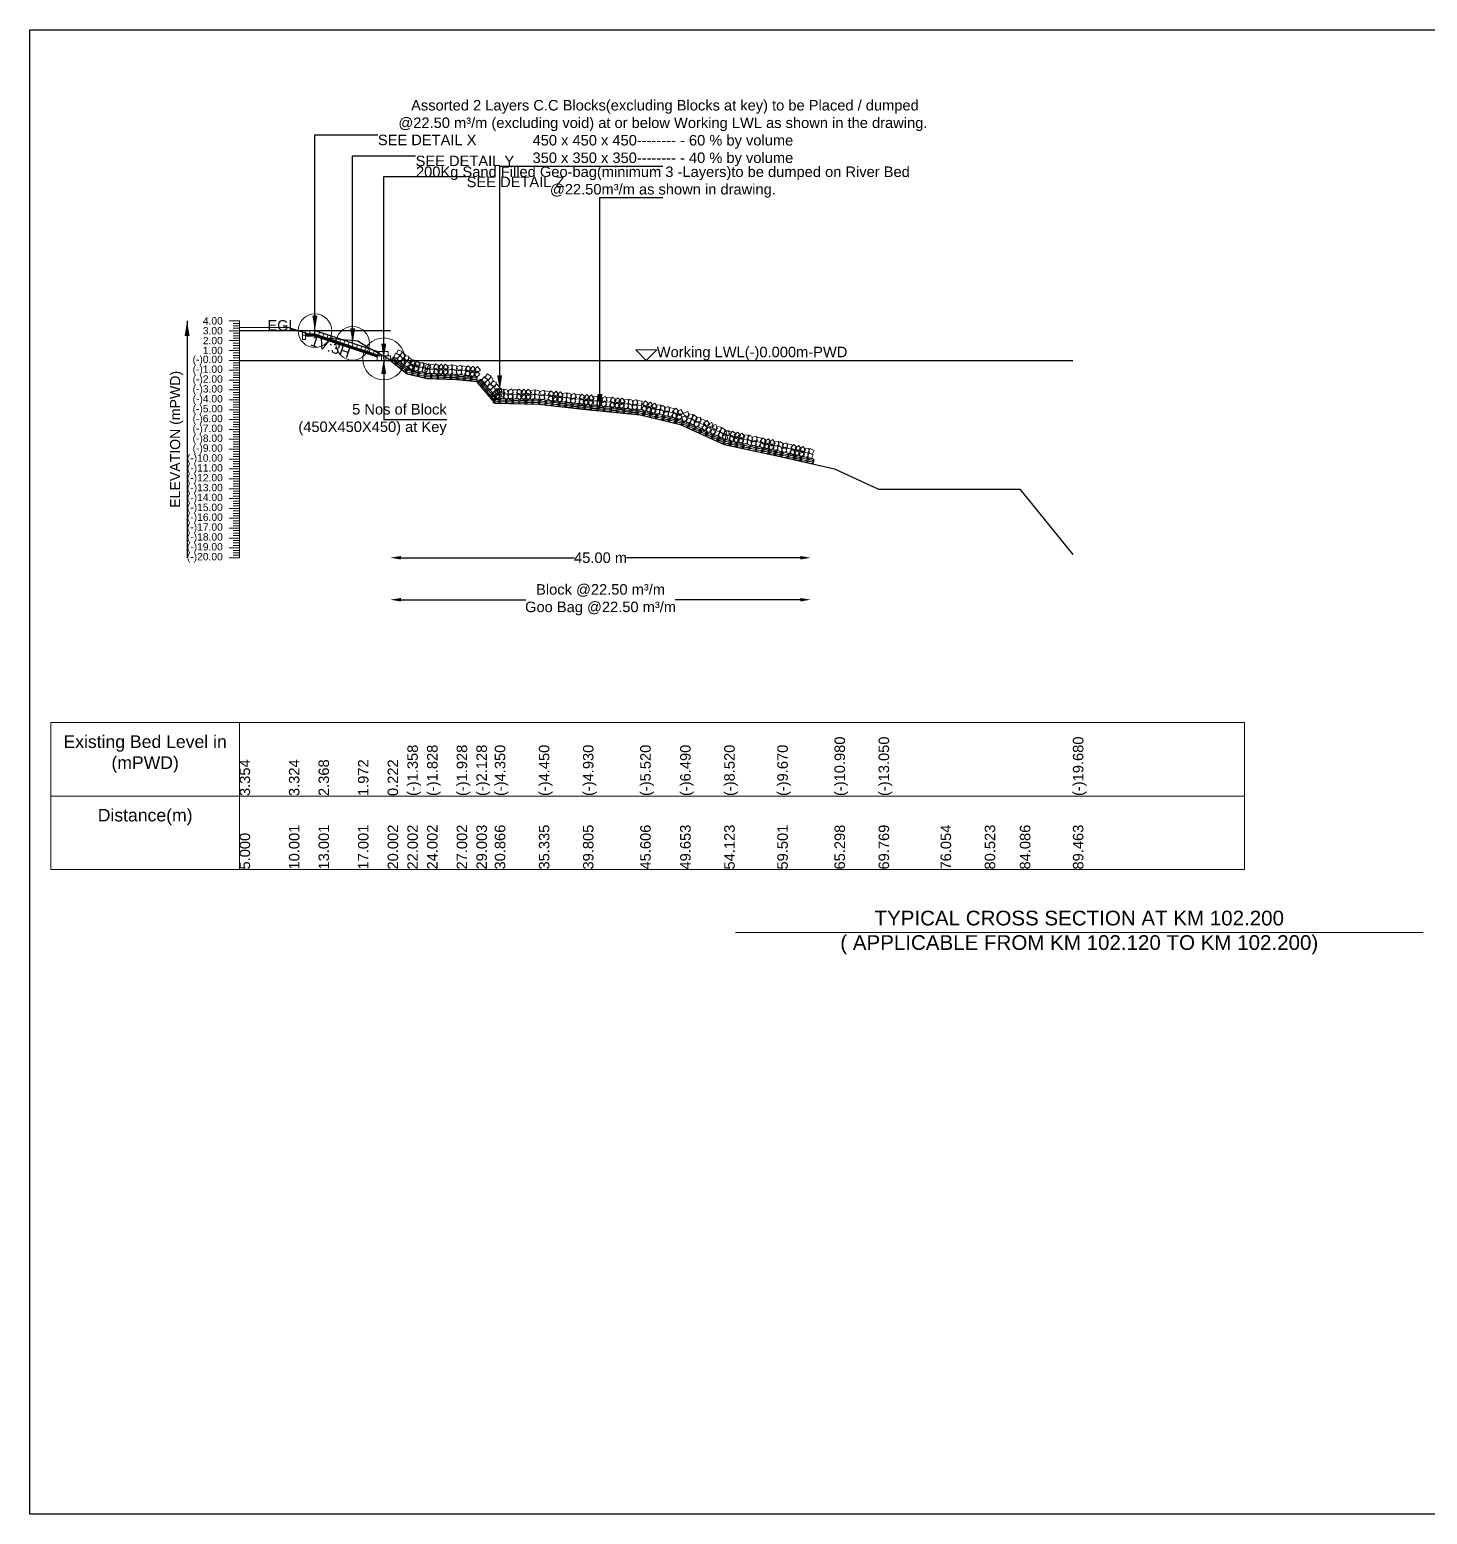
# Model space of a CAD drawing. Header units: inches. Extents: x 89000 to 845017, y -7071 to 0.
# Drawn here: x 415000 to 421658, y -7071 to 0 of the extents above; entities that cross this region are included whole.
import ezdxf

# ---------------------------------------------------------------- set-up
doc = ezdxf.new("R2010")
doc.units = ezdxf.units.IN
doc.header["$LTSCALE"] = 7
doc.header["$MEASUREMENT"] = 0
for name, color, linetype, lineweight in [('Cross section Data Border', 7, 'Continuous', 9), ('Cross Section Labels', 7, 'Continuous', 9), ('Existing_Bed_Level for Xsection', 7, 'Continuous', 25), ('Long Section Labels', 7, 'Continuous', 9)]:
    doc.layers.add(name, color=color, linetype=linetype, lineweight=lineweight)
doc.styles.get("Standard").update_dxf_attribs({"font": 'arial.ttf'})
doc.dimstyles.new('Appron Lebeling Style', dxfattribs={"dimtxt": 50, "dimasz": 50, "dimexe": 0.18, "dimexo": 0.0625, "dimgap": 0.09, "dimtad": 0, "dimtih": 1, "dimtoh": 1, "dimdec": 4, "dimzin": 0, "dimdsep": 46, "dimtxsty": 'Standard', "dimcen": 0.09, "dimse1": 1, "dimse2": 1, "dimadec": 0, "dimazin": 0, "dimtfac": 1, "dimtdec": 4, "dimtofl": 0, "dimtmove": 0, "dimatfit": 3, "dimfxl": 1, "dimtolj": 1, "dimtzin": 0, "dimarcsym": 0})
doc.dimstyles.get("Standard").update_dxf_attribs({"dimtxt": 0.18, "dimasz": 0.18, "dimexe": 0.18, "dimexo": 0.0625, "dimgap": 0.09, "dimtad": 0, "dimtih": 1, "dimtoh": 1, "dimdec": 4, "dimzin": 0, "dimdsep": 46, "dimtxsty": 'Standard', "dimcen": 0.09, "dimadec": 0, "dimazin": 0, "dimtfac": 1, "dimtdec": 4, "dimtofl": 0, "dimtmove": 0, "dimatfit": 3, "dimfxl": 1, "dimtolj": 1, "dimtzin": 0, "dimarcsym": 0})

# ---------------------------------------------------------------- blocks, each defined once
blk = doc.blocks.new('*D35')
at = {"layer": 'Cross Section Labels', "color": 0, "lineweight": -2, "transparency": 16777216}
for p, q in [((416768.3, -2515), (417596, -2515)), ((418670.8, -2515), (417843.1, -2515))]:
    blk.add_line(p, q, dxfattribs=at)
at = {"layer": 'Cross Section Labels', "color": 0, "transparency": 16777216}
for points in [[(416768.3, -2506.7), (416768.3, -2523.4), (416718.3, -2515)], [(418670.8, -2506.7), (418670.8, -2523.4), (418720.8, -2515)]]:
    blk.add_solid(points, dxfattribs=at)
at = {"layer": 'Defpoints', "color": 0, "transparency": 16777216}
for p in [(416718.3, -1575), (418720.8, -2065.5), (418720.8, -2515)]:
    blk.add_point(p, dxfattribs=at)
at = {"layer": 'Cross Section Labels', "color": 0, "transparency": 16777216, "insert": (417719.6, -2515), "char_height": 50, "attachment_point": 5}
blk.add_mtext('\\A1;45.00 m', dxfattribs=at)
blk = doc.blocks.new('*D36')
at = {"layer": 'Cross Section Labels', "color": 0, "lineweight": -2, "transparency": 16777216}
for p, q in [((416768.3, -2715), (417363.9, -2715)), ((418670.8, -2715), (418075.2, -2715))]:
    blk.add_line(p, q, dxfattribs=at)
at = {"layer": 'Cross Section Labels', "color": 0, "transparency": 16777216}
for points in [[(416768.3, -2706.7), (416768.3, -2723.4), (416718.3, -2715)], [(418670.8, -2706.7), (418670.8, -2723.4), (418720.8, -2715)]]:
    blk.add_solid(points, dxfattribs=at)
at = {"layer": 'Defpoints', "color": 0, "transparency": 16777216}
for p in [(416718.3, -1575), (418720.8, -2065.5), (418720.8, -2715)]:
    blk.add_point(p, dxfattribs=at)
at = {"layer": 'Cross Section Labels', "color": 0, "transparency": 16777216, "insert": (417719.6, -2715), "char_height": 50, "attachment_point": 5}
blk.add_mtext('\\A1;Block @22.50 m³/m ^JGoo Bag @22.50 m³/m ', dxfattribs=at)

msp = doc.modelspace()

# ---------------------------------------------------------------- linework, layer by layer
msp.add_lwpolyline([(415000, 0), (425000, 0), (425000, -7071), (415000, -7071)], close=True)
at = {"layer": 'Cross section Data Border'}
msp.add_lwpolyline([(415100, -3300), (420787.56308, -3300), (420787.56308, -4000), (415100, -4000)], close=True, dxfattribs=at)
for points in [[(416000, -3300), (416000, -4000)], [(415100, -3650), (420787.56308, -3650)]]:
    msp.add_lwpolyline(points, dxfattribs=at)
at = {"layer": 'Cross Section Labels'}
msp.add_lwpolyline([(417937.26504, -1575.04), (417987.26504, -1525.04), (417887.26504, -1525.04)], close=True, dxfattribs=at)
msp.add_lwpolyline([(418362, -4300), (420000, -4300), (421638, -4300)], dxfattribs=at)
for centre, radius in [((416358.71504, -1434.04), 80), ((416538.49004, -1493.965), 80), ((416686.54004, -1567.99), 100)]:
    msp.add_circle(centre, radius, dxfattribs=at)
at = {"layer": 'Existing_Bed_Level for Xsection'}
for points in [[(416000, -1417.402), (416235.0173, -1418.812), (416376.02543, -1463.744), (416564.04802, -1482.356), (416611.04273, -1511.966), (416705.05616, -1564.606), (416799.06532, -1638.866), (416893.07875, -1660.956), (417034.08688, -1665.656), (417128.09605, -1675.056), (417215.69913, -1779.49), (417425.73309, -1784.19), (417635.80218, -1806.75), (417908.44353, -1834.48), (418098.66511, -1880.07), (418308.73962, -1975.48), (418561.5391, -2029.53), (418833.99532, -2091.1), (419044.11737, -2188.39), (419339.50047, -2188.39), (419549.57343, -2188.39), (419717.04291, -2188.39), (419969.75455, -2500)], [(416718.26504, -1434.04), (416000, -1434.04)], [(416665.39004, -1536.265), (416360.88574, -1434.76357), (416358.71504, -1434.04), (416356.42692, -1434.04), (416314.12692, -1434.04)], [(416314.12692, -1448.14), (416356.42692, -1448.14), (416665.39004, -1551.12771)], [(416314.12692, -1452.84), (416355.66422, -1452.84), (416658.81422, -1553.89)], [(416314.12692, -1457.54), (416354.90151, -1457.54), (416654.81504, -1557.51118)], [(416000, -1575.04), (419969.75455, -1575.04)]]:
    msp.add_lwpolyline(points, dxfattribs=at)
at = {"layer": 'Long Section Labels'}
for points in [[(416000, -1387.04), (415950, -1387.04)], [(416000, -1398.79), (415970, -1398.79)], [(416000, -1410.54), (415970, -1410.54)], [(416000, -2515.04), (416000, -2468.04), (416000, -2421.04), (416000, -2374.04), (416000, -2327.04), (416000, -2280.04), (416000, -2233.04), (416000, -2186.04), (416000, -2139.04), (416000, -2092.04), (416000, -2045.04), (416000, -1998.04), (416000, -1951.04), (416000, -1904.04), (416000, -1857.04), (416000, -1810.04), (416000, -1763.04), (416000, -1716.04), (416000, -1669.04), (416000, -1622.04), (416000, -1575.04), (416000, -1528.04), (416000, -1481.04), (416000, -1434.04), (416000, -1387.04)], [(416000, -1434.04), (415950, -1434.04)], [(416000, -1481.04), (415950, -1481.04)], [(416000, -1422.29), (415970, -1422.29)], [(416000, -1445.79), (415970, -1445.79)], [(416000, -1457.54), (415970, -1457.54)], [(416000, -1469.29), (415970, -1469.29)], [(416000, -1528.04), (415950, -1528.04)], [(416000, -1492.79), (415970, -1492.79)], [(416000, -1504.54), (415970, -1504.54)], [(416000, -1516.29), (415970, -1516.29)], [(416000, -1539.79), (415970, -1539.79)], [(416000, -1551.54), (415970, -1551.54)], [(416000, -1575.04), (415950, -1575.04)], [(416000, -1622.04), (415950, -1622.04)], [(416000, -1563.29), (415970, -1563.29)], [(416000, -1586.79), (415970, -1586.79)], [(416000, -1598.54), (415970, -1598.54)], [(416000, -1610.29), (415970, -1610.29)], [(416000, -1669.04), (415950, -1669.04)], [(416000, -1633.79), (415970, -1633.79)], [(416000, -1645.54), (415970, -1645.54)], [(416000, -1657.29), (415970, -1657.29)], [(416000, -1680.79), (415970, -1680.79)], [(416000, -1692.54), (415970, -1692.54)], [(416000, -1716.04), (415950, -1716.04)], [(416000, -1763.04), (415950, -1763.04)], [(416000, -1704.29), (415970, -1704.29)], [(416000, -1727.79), (415970, -1727.79)], [(416000, -1739.54), (415970, -1739.54)], [(416000, -1751.29), (415970, -1751.29)], [(416000, -1810.04), (415950, -1810.04)], [(416000, -1774.79), (415970, -1774.79)], [(416000, -1786.54), (415970, -1786.54)], [(416000, -1798.29), (415970, -1798.29)], [(416000, -1821.79), (415970, -1821.79)], [(416000, -1833.54), (415970, -1833.54)], [(416000, -1857.04), (415950, -1857.04)], [(416000, -1904.04), (415950, -1904.04)], [(416000, -1845.29), (415970, -1845.29)], [(416000, -1868.79), (415970, -1868.79)], [(416000, -1880.54), (415970, -1880.54)], [(416000, -1892.29), (415970, -1892.29)], [(416000, -1951.04), (415950, -1951.04)], [(416000, -1915.79), (415970, -1915.79)], [(416000, -1927.54), (415970, -1927.54)], [(416000, -1939.29), (415970, -1939.29)], [(416000, -1962.79), (415970, -1962.79)], [(416000, -1974.54), (415970, -1974.54)], [(416000, -1998.04), (415950, -1998.04)], [(416000, -2045.04), (415950, -2045.04)], [(416000, -1986.29), (415970, -1986.29)], [(416000, -2009.79), (415970, -2009.79)], [(416000, -2021.54), (415970, -2021.54)], [(416000, -2033.29), (415970, -2033.29)], [(416000, -2092.04), (415950, -2092.04)], [(416000, -2056.79), (415970, -2056.79)], [(416000, -2068.54), (415970, -2068.54)], [(416000, -2080.29), (415970, -2080.29)], [(416000, -2103.79), (415970, -2103.79)], [(416000, -2115.54), (415970, -2115.54)], [(416000, -2139.04), (415950, -2139.04)], [(416000, -2186.04), (415950, -2186.04)], [(416000, -2127.29), (415970, -2127.29)], [(416000, -2150.79), (415970, -2150.79)], [(416000, -2162.54), (415970, -2162.54)], [(416000, -2174.29), (415970, -2174.29)], [(416000, -2233.04), (415950, -2233.04)], [(416000, -2197.79), (415970, -2197.79)], [(416000, -2209.54), (415970, -2209.54)], [(416000, -2221.29), (415970, -2221.29)], [(416000, -2244.79), (415970, -2244.79)], [(416000, -2256.54), (415970, -2256.54)], [(416000, -2280.04), (415950, -2280.04)], [(416000, -2327.04), (415950, -2327.04)], [(416000, -2268.29), (415970, -2268.29)], [(416000, -2291.79), (415970, -2291.79)], [(416000, -2303.54), (415970, -2303.54)], [(416000, -2315.29), (415970, -2315.29)], [(416000, -2374.04), (415950, -2374.04)], [(416000, -2338.79), (415970, -2338.79)], [(416000, -2350.54), (415970, -2350.54)], [(416000, -2362.29), (415970, -2362.29)], [(416000, -2385.79), (415970, -2385.79)], [(416000, -2397.54), (415970, -2397.54)], [(416000, -2421.04), (415950, -2421.04)], [(416000, -2468.04), (415950, -2468.04)], [(416000, -2409.29), (415970, -2409.29)], [(416000, -2432.79), (415970, -2432.79)], [(416000, -2444.54), (415970, -2444.54)], [(416000, -2456.29), (415970, -2456.29)], [(416000, -2515.04), (415950, -2515.04)], [(416000, -2479.79), (415970, -2479.79)], [(416000, -2491.54), (415970, -2491.54)], [(416000, -2503.29), (415970, -2503.29)]]:
    msp.add_lwpolyline(points, dxfattribs=at)
for points in [[(416314.12692, -1434.04), (416300.02692, -1434.04), (416300.02692, -1455.19), (416314.12692, -1455.19)], [(416314.12692, -1455.19), (416300.02692, -1455.19), (416300.02692, -1476.34), (416314.12692, -1476.34)], [(416335.27692, -1434.04), (416314.12692, -1434.04), (416314.12692, -1448.14), (416335.27692, -1448.14)], [(416356.42692, -1434.04), (416335.27692, -1434.04), (416335.27692, -1448.14), (416356.42692, -1448.14)], [(416380.95039, -1441.45178), (416360.88574, -1434.76357), (416356.42692, -1448.14), (416376.49158, -1454.82822)], [(416401.01504, -1448.14), (416380.95039, -1441.45178), (416376.49158, -1454.82822), (416396.55623, -1461.51643)], [(416421.07969, -1454.82822), (416401.01504, -1448.14), (416396.55623, -1461.51643), (416416.62088, -1468.20465)], [(416441.14434, -1461.51643), (416421.07969, -1454.82822), (416416.62088, -1468.20465), (416436.68553, -1474.89287)], [(416461.20899, -1468.20465), (416441.14434, -1461.51643), (416436.68553, -1474.89287), (416456.75018, -1481.58109)], [(416481.27365, -1474.89287), (416461.20899, -1468.20465), (416456.75018, -1481.58109), (416476.81483, -1488.2693)], [(416501.3383, -1481.58109), (416481.27365, -1474.89287), (416476.81483, -1488.2693), (416496.87949, -1494.95752)], [(416521.40295, -1488.2693), (416501.3383, -1481.58109), (416496.87949, -1494.95752), (416516.94414, -1501.64574)], [(416541.4676, -1494.95752), (416521.40295, -1488.2693), (416516.94414, -1501.64574), (416537.00879, -1508.33396)], [(416561.53225, -1501.64574), (416541.4676, -1494.95752), (416537.00879, -1508.33396), (416557.07344, -1515.02217)], [(416581.5969, -1508.33396), (416561.53225, -1501.64574), (416557.07344, -1515.02217), (416577.13809, -1521.71039)], [(416601.66156, -1515.02217), (416581.5969, -1508.33396), (416577.13809, -1521.71039), (416597.20274, -1528.39861)], [(416621.72621, -1521.71039), (416601.66156, -1515.02217), (416597.20274, -1528.39861), (416617.2674, -1535.08682)], [(416641.79086, -1528.39861), (416621.72621, -1521.71039), (416617.2674, -1535.08682), (416637.33205, -1541.77504)], [(416661.85551, -1535.08682), (416641.79086, -1528.39861), (416637.33205, -1541.77504), (416657.3967, -1548.46326)], [(416675.96504, -1553.89), (416654.81504, -1553.89), (416654.81504, -1575.04), (416675.96504, -1575.04)], [(416686.54004, -1532.74), (416665.39004, -1532.74), (416665.39004, -1553.89), (416686.54004, -1553.89)], [(416697.11504, -1553.89), (416675.96504, -1553.89), (416675.96504, -1575.04), (416697.11504, -1575.04)], [(416707.69004, -1532.74), (416686.54004, -1532.74), (416686.54004, -1553.89), (416707.69004, -1553.89)], [(416718.26504, -1553.89), (416697.11504, -1553.89), (416697.11504, -1575.04), (416718.26504, -1575.04)], [(416761.87141, -1548.95618), (416742.44547, -1540.59225), (416734.08154, -1560.01819), (416753.50748, -1568.38212)], [(416774.98148, -1532.35954), (416755.55554, -1523.99561), (416747.19161, -1543.42155), (416766.61755, -1551.78548)], [(416779.37112, -1569.76067), (416766.73653, -1552.79925), (416749.77512, -1565.43384), (416762.4097, -1582.39526)], [(416792.48119, -1553.16403), (416779.8466, -1536.20261), (416762.88519, -1548.8372), (416775.51977, -1565.79861)], [(416806.27692, -1555.18145), (416785.3506, -1552.11359), (416782.28274, -1573.03991), (416803.20906, -1576.10777)], [(416793.16685, -1571.7781), (416772.24053, -1568.71023), (416769.17267, -1589.63655), (416790.09899, -1592.70441)], [(416812.61976, -1592.07411), (416796.02312, -1578.96404), (416782.91305, -1595.56068), (416799.50969, -1608.67075)], [(416825.72983, -1575.47746), (416809.13319, -1562.36739), (416796.02312, -1578.96404), (416812.61976, -1592.07411)], [(416828.10162, -1612.83619), (416820.27177, -1593.1889), (416800.62448, -1601.01874), (416808.45433, -1620.66603)], [(416823.39639, -1593.7346), (416805.41231, -1604.86542), (416816.54313, -1622.8495), (416834.52721, -1611.71868)], [(416828.23418, -1573.14532), (416810.2501, -1584.27614), (416821.38092, -1602.26023), (416839.365, -1591.1294)], [(416841.21169, -1596.23954), (416833.38184, -1576.59225), (416813.73455, -1584.4221), (416821.56439, -1604.06939)], [(416855.11921, -1616.54488), (416843.97407, -1598.56966), (416825.99886, -1609.7148), (416837.144, -1627.69002)], [(416859.957, -1595.9556), (416848.81186, -1577.98039), (416830.83665, -1589.12553), (416841.98179, -1607.10074)], [(416871.38806, -1607.06769), (416850.24837, -1607.72788), (416850.90856, -1628.86757), (416872.04826, -1628.20738)], [(416876.22585, -1586.47841), (416855.08616, -1587.1386), (416855.74635, -1608.2783), (416876.88604, -1607.6181)], [(416896.05718, -1618.49141), (416877.42358, -1608.48583), (416867.418, -1627.11942), (416886.0516, -1637.125)], [(416900.89497, -1597.90213), (416882.26137, -1587.89655), (416872.25579, -1606.53015), (416890.88939, -1616.53573)], [(416899.9702, -1612.1701), (416881.30569, -1622.11788), (416891.25347, -1640.7824), (416909.91799, -1630.83461)], [(416900.67477, -1591.03184), (416882.01026, -1600.97962), (416891.95804, -1619.64413), (416910.62256, -1609.69635)], [(416927.67151, -1616.96397), (416906.53325, -1616.2594), (416905.82868, -1637.39766), (416926.96695, -1638.10223)], [(416928.37608, -1595.82571), (416907.23782, -1595.12114), (416906.53325, -1616.2594), (416927.67151, -1616.96397)], [(416952.45298, -1624.48932), (416934.4923, -1613.32077), (416923.32375, -1631.28145), (416941.28442, -1642.45)], [(416953.15754, -1603.35106), (416935.19687, -1592.18251), (416924.02831, -1610.14319), (416941.98899, -1621.31174)], [(416959.53078, -1613.64314), (416944.07981, -1628.0858), (416958.52247, -1643.53676), (416973.97343, -1629.09411)], [(416960.23535, -1592.50488), (416944.78438, -1606.94753), (416959.22703, -1622.3985), (416974.678, -1607.95585)], [(416995.11209, -1629.78677), (416980.65714, -1614.34731), (416965.21768, -1628.80227), (416979.67263, -1644.24172)], [(416995.81666, -1608.64851), (416981.3617, -1593.20905), (416965.92225, -1607.664), (416980.3772, -1623.10346)], [(417009.20556, -1617.30212), (416988.60617, -1622.09667), (416993.40073, -1642.69606), (417014.00012, -1637.9015)], [(417009.91013, -1596.16385), (416989.31074, -1600.95841), (416994.1053, -1621.5578), (417014.70468, -1616.76324)], [(417035.63641, -1623.66426), (417015.40201, -1617.50865), (417009.2464, -1637.74305), (417029.4808, -1643.89866)], [(417036.34098, -1602.526), (417016.10657, -1596.37039), (417009.95097, -1616.60479), (417030.18537, -1622.7604)], [(417051.12627, -1618.12709), (417031.84336, -1626.81569), (417040.53196, -1646.0986), (417059.81487, -1637.41)], [(417053.23057, -1597.08203), (417033.94766, -1605.77064), (417042.63626, -1625.05355), (417061.91917, -1616.36494)], [(417078.44885, -1624.74677), (417057.40379, -1622.64247), (417055.29949, -1643.68753), (417076.34455, -1645.79183)], [(417080.55315, -1603.70171), (417059.50809, -1601.59741), (417057.40379, -1622.64247), (417078.44885, -1624.74677)], [(417102.67693, -1633.89836), (417085.49614, -1621.56374), (417073.16152, -1638.74453), (417090.34231, -1651.07915)], [(417104.78123, -1612.85331), (417087.60044, -1600.51868), (417075.26582, -1617.69948), (417092.44661, -1630.0341)], [(417110.45817, -1623.54524), (417094.08378, -1636.93186), (417107.47039, -1653.30626), (417123.84479, -1639.91964)], [(417112.56248, -1602.50018), (417096.18808, -1615.8868), (417109.57469, -1632.2612), (417125.94909, -1618.87458)], [(417144.89104, -1642.01209), (417131.49138, -1625.64836), (417115.12765, -1639.04801), (417128.5273, -1655.41174)], [(417146.99534, -1620.96703), (417133.59568, -1604.6033), (417117.23195, -1618.00295), (417130.6316, -1634.36669)], [(417181.89878, -1665.28806), (417164.57315, -1653.15772), (417152.44281, -1670.48335), (417169.76844, -1682.61369)], [(417194.81483, -1689.20964), (417185.88326, -1670.03806), (417166.71168, -1678.96964), (417175.64325, -1698.14122)], [(417198.10272, -1651.6956), (417180.77709, -1639.56526), (417168.64675, -1656.89089), (417185.97238, -1669.02123)], [(417207.91458, -1693.9834), (417188.04554, -1686.73471), (417180.79685, -1706.60376), (417200.66589, -1713.85245)], [(417211.01877, -1675.61719), (417202.0872, -1656.4456), (417182.91562, -1665.37718), (417191.84719, -1684.54876)], [(417224.11852, -1680.39094), (417204.24947, -1673.14225), (417197.00078, -1693.0113), (417216.86983, -1700.25999)], [(417239.05031, -1704.21079), (417225.45785, -1688.00686), (417209.25391, -1701.59932), (417222.84637, -1717.80325)], [(417222.84637, -1717.80325), (417209.25391, -1701.59932), (417193.04998, -1715.19178), (417206.64243, -1731.39571)], [(417233.79512, -1741.27402), (417230.1132, -1720.44697), (417209.28615, -1724.12888), (417212.96807, -1744.95593)], [(417241.62851, -1745.51063), (417227.00544, -1730.23031), (417211.72512, -1744.85338), (417226.34819, -1760.1337)], [(417242.10168, -1724.36592), (417227.4786, -1709.0856), (417212.19828, -1723.70867), (417226.82135, -1738.98899)], [(417246.59483, -1739.29863), (417225.52633, -1737.44365), (417223.67135, -1758.51214), (417244.73985, -1760.36713)], [(417249.99905, -1727.68156), (417246.31714, -1706.85451), (417225.49009, -1710.53643), (417229.172, -1731.36348)], [(417255.58449, -1732.87246), (417235.03882, -1737.8922), (417240.05855, -1758.43787), (417260.60423, -1753.41814)], [(417256.05765, -1711.72775), (417235.51198, -1716.74749), (417240.53171, -1737.29316), (417261.07739, -1732.27343)], [(417262.79877, -1725.70617), (417241.73027, -1723.85119), (417239.87529, -1744.91969), (417260.94378, -1746.77467)], [(417282.08339, -1738.94493), (417261.78283, -1733.01116), (417255.84906, -1753.31173), (417276.14963, -1759.24549)], [(417282.55656, -1717.80022), (417262.25599, -1711.86646), (417256.32223, -1732.16702), (417276.62279, -1738.10079)], [(417294.31246, -1732.24849), (417275.75794, -1742.39997), (417285.90941, -1760.95449), (417304.46393, -1750.80301)], [(417294.78562, -1711.10379), (417276.2311, -1721.25526), (417286.38258, -1739.80978), (417304.93709, -1729.6583)], [(417322.06458, -1736.73888), (417300.91987, -1736.26572), (417300.44671, -1757.41042), (417321.59141, -1757.88359)], [(417322.53774, -1715.59417), (417301.39303, -1715.12101), (417300.91987, -1736.26572), (417322.06458, -1736.73888)], [(417346.92692, -1743.99254), (417328.84508, -1733.02124), (417317.87378, -1751.10309), (417335.95562, -1762.07439)], [(417347.40008, -1722.84783), (417329.31824, -1711.87654), (417318.34694, -1729.95838), (417336.42878, -1740.92968)], [(417353.88558, -1733.06955), (417338.59362, -1747.68045), (417353.20453, -1762.97241), (417368.49649, -1748.36151)], [(417354.35875, -1711.92484), (417339.06679, -1726.53574), (417353.67769, -1741.8277), (417368.96965, -1727.2168)], [(417389.64146, -1748.82276), (417375.01838, -1733.54244), (417359.73806, -1748.16552), (417374.36114, -1763.44584)], [(417390.11462, -1727.67805), (417375.49155, -1712.39773), (417360.21123, -1727.02081), (417374.8343, -1742.30113)], [(417403.59744, -1736.1846), (417383.05176, -1741.20433), (417388.0715, -1761.75001), (417408.61717, -1756.73027)], [(417404.0706, -1715.03989), (417383.52493, -1720.05962), (417388.54466, -1740.6053), (417409.09034, -1735.58556)], [(417430.09634, -1742.25706), (417409.79578, -1736.3233), (417403.86201, -1756.62386), (417424.16257, -1762.55763)], [(417430.5695, -1721.11236), (417410.26894, -1715.17859), (417404.33517, -1735.47916), (417424.63574, -1741.41292)], [(417446.37565, -1737.13678), (417427.02962, -1745.68393), (417435.57676, -1765.02996), (417454.92279, -1756.48281)], [(417448.63403, -1716.1077), (417429.288, -1724.65485), (417437.83515, -1744.00088), (417457.18118, -1735.45373)], [(417473.64902, -1743.9564), (417452.61994, -1741.69802), (417450.36156, -1762.7271), (417471.39064, -1764.98548)], [(417475.9074, -1722.92732), (417454.87832, -1720.66894), (417452.61994, -1741.69802), (417473.64902, -1743.9564)], [(417497.80943, -1753.2852), (417480.71944, -1740.82507), (417468.25931, -1757.91507), (417485.3493, -1770.37519)], [(417500.06781, -1732.25612), (417482.97782, -1719.79599), (417470.51769, -1736.88599), (417487.60768, -1749.34611)], [(417505.66629, -1742.98935), (417489.19428, -1756.25568), (417502.46061, -1772.72768), (417518.93262, -1759.46135)], [(417507.92467, -1721.96026), (417491.45266, -1735.2266), (417504.71899, -1751.6986), (417521.191, -1738.43227)], [(417539.96297, -1761.70789), (417526.68352, -1745.24645), (417510.22209, -1758.5259), (417523.50153, -1774.98733)], [(417542.22135, -1740.67881), (417528.94191, -1724.21737), (417512.48047, -1737.49682), (417525.75991, -1753.95825)], [(417554.93706, -1750.29434), (417534.04067, -1753.55983), (417537.30616, -1774.45621), (417558.20255, -1771.19072)], [(417557.19544, -1729.26526), (417536.29905, -1732.53075), (417539.56454, -1753.42713), (417560.46093, -1750.16164)], [(417580.82799, -1758.58447), (417561.1015, -1750.95636), (417553.47339, -1770.68284), (417573.19988, -1778.31096)], [(417583.08637, -1737.55539), (417563.35988, -1729.92727), (417555.73177, -1749.65376), (417575.45826, -1757.28188)], [(417593.57921, -1752.94545), (417574.23318, -1761.49259), (417582.78033, -1780.83862), (417602.12636, -1772.29148)], [(417595.83759, -1731.91637), (417576.49156, -1740.46351), (417585.03871, -1759.80954), (417604.38474, -1751.2624)], [(417620.85258, -1759.76507), (417599.8235, -1757.50669), (417597.56512, -1778.53577), (417618.5942, -1780.79415)], [(417623.11096, -1738.73599), (417602.08188, -1736.47761), (417599.8235, -1757.50669), (417620.85258, -1759.76507)], [(417645.01299, -1769.09387), (417627.923, -1756.63374), (417615.46287, -1773.72373), (417632.55286, -1786.18386)], [(417647.27137, -1748.06479), (417630.18138, -1735.60466), (417617.72125, -1752.69465), (417634.81124, -1765.15478)], [(417652.59994, -1758.7028), (417636.20279, -1772.06154), (417649.56154, -1788.45869), (417665.95869, -1775.09995)], [(417654.74004, -1737.66135), (417638.34289, -1751.0201), (417651.70164, -1767.41724), (417668.09878, -1754.0585)], [(417687.00134, -1777.2282), (417673.62954, -1760.84169), (417657.24304, -1774.21349), (417670.61483, -1790.59999)], [(417689.14144, -1756.18675), (417675.76964, -1739.80024), (417659.38313, -1753.17204), (417672.75493, -1769.55855)], [(417701.91101, -1765.73062), (417681.03332, -1769.11356), (417684.41626, -1789.99126), (417705.29395, -1786.60832)], [(417704.05111, -1744.68918), (417683.17341, -1748.07212), (417686.55635, -1768.94981), (417707.43405, -1765.56687)], [(417727.84815, -1773.87504), (417708.07908, -1766.35797), (417700.56201, -1786.12704), (417720.33108, -1793.64411)], [(417729.98825, -1752.83359), (417710.21918, -1745.31652), (417702.70211, -1765.08559), (417722.47118, -1772.60266)], [(417742.70756, -1747.12296), (417723.4099, -1755.77875), (417732.06569, -1775.07642), (417751.36335, -1766.42063)], [(417770.01885, -1753.78912), (417748.9774, -1751.64902), (417746.8373, -1772.69046), (417767.87875, -1774.83056)], [(417794.23133, -1762.98191), (417777.07154, -1750.61808), (417764.70771, -1767.77786), (417781.8675, -1780.1417)], [(417802.03017, -1752.64204), (417785.63302, -1766.00078), (417798.99176, -1782.39793), (417815.38891, -1769.03919)], [(417836.43156, -1771.16744), (417823.05977, -1754.78093), (417806.67326, -1768.15273), (417820.04506, -1784.53924)], [(417851.34124, -1759.66987), (417830.46354, -1763.0528), (417833.84648, -1783.9305), (417854.72418, -1780.54756)], [(417877.27838, -1767.81428), (417857.50931, -1760.29721), (417849.99224, -1780.06628), (417869.76131, -1787.58335)], [(417889.99769, -1762.10365), (417870.70003, -1770.75944), (417879.35582, -1790.05711), (417898.65348, -1781.40132)], [(417917.30897, -1768.7698), (417896.26753, -1766.62971), (417894.12743, -1787.67115), (417915.16887, -1789.81125)], [(417740.56746, -1768.16441), (417721.2698, -1776.8202), (417729.92559, -1796.11786), (417749.22325, -1787.46207)], [(417767.87875, -1774.83056), (417746.8373, -1772.69046), (417744.6972, -1793.73191), (417765.73865, -1795.87201)], [(417792.09123, -1784.02336), (417774.93144, -1771.65953), (417762.56761, -1788.81931), (417779.7274, -1801.18314)], [(417799.89007, -1773.68349), (417783.49292, -1787.04223), (417796.85167, -1803.43938), (417813.24881, -1790.08064)], [(417834.29147, -1792.20889), (417820.91967, -1775.82238), (417804.53316, -1789.19418), (417817.90496, -1805.58068)], [(417849.20114, -1780.71131), (417828.32344, -1784.09425), (417831.70638, -1804.97195), (417852.58408, -1801.58901)], [(417875.13828, -1788.85573), (417855.36921, -1781.33866), (417847.85214, -1801.10773), (417867.62121, -1808.6248)], [(417887.85759, -1783.1451), (417868.55993, -1791.80089), (417877.21572, -1811.09855), (417896.51338, -1802.44276)], [(417915.16887, -1789.81125), (417894.12743, -1787.67115), (417891.98733, -1808.7126), (417913.02878, -1810.8527)], [(417943.83956, -1803.45077), (417928.48353, -1788.90723), (417913.93998, -1804.26326), (417929.29602, -1818.80681)], [(417948.76894, -1782.88323), (417933.41291, -1768.33969), (417918.86936, -1783.69572), (417934.2254, -1798.23926)], [(417952.9487, -1794.24434), (417934.91526, -1805.29501), (417945.96593, -1823.32845), (417963.99937, -1812.27778)], [(417957.87808, -1773.67679), (417939.84464, -1784.72747), (417950.89531, -1802.76091), (417968.92875, -1791.71024)], [(417984.56969, -1817.19558), (417973.50466, -1799.17094), (417955.48002, -1810.23597), (417966.54505, -1828.26061)], [(417989.49907, -1796.62804), (417978.43404, -1778.6034), (417960.4094, -1789.66843), (417971.47443, -1807.69307)], [(418000.88056, -1807.79089), (417979.73814, -1808.35699), (417980.30423, -1829.49941), (418001.44666, -1828.93331)], [(418005.80994, -1787.22335), (417984.66751, -1787.78945), (417985.23361, -1808.93187), (418006.37604, -1808.36577)], [(418025.49858, -1819.3243), (418006.90971, -1809.23588), (417996.82129, -1827.82476), (418015.41017, -1837.91318)], [(418030.42796, -1798.75676), (418011.83908, -1788.66834), (418001.75067, -1807.25722), (418020.33955, -1817.34564)], [(418038.8663, -1815.36243), (418018.586, -1821.36509), (418024.58866, -1841.64539), (418044.86896, -1835.64273)], [(418043.79568, -1794.79489), (418023.51538, -1800.79755), (418029.51804, -1821.07785), (418049.79834, -1815.07519)], [(418065.04348, -1825.61421), (418044.47594, -1820.68483), (418039.54656, -1841.25237), (418060.1141, -1846.18175)], [(418069.97286, -1805.04666), (418049.40532, -1800.11729), (418044.47594, -1820.68483), (418065.04348, -1825.61421)], [(418087.81235, -1837.95642), (418072.45631, -1823.41288), (418057.91277, -1838.76891), (418073.2688, -1853.31245)], [(418092.74173, -1817.38888), (418077.38569, -1802.84533), (418062.84215, -1818.20137), (418078.19818, -1832.74491)], [(418096.92149, -1828.74999), (418078.88804, -1839.80066), (418089.93871, -1857.8341), (418107.97216, -1846.78343)], [(418101.85087, -1808.18244), (418083.81742, -1819.23312), (418094.86809, -1837.26656), (418112.90154, -1826.21589)], [(418133.38664, -1857.89209), (418125.94636, -1838.09398), (418106.14826, -1845.53426), (418113.58853, -1865.33236)], [(418142.13261, -1838.63513), (418134.69234, -1818.83703), (418114.89424, -1826.2773), (418122.33451, -1846.0754)], [(418159.93279, -1832.49949), (418139.06768, -1829.03978), (418135.60797, -1849.90489), (418156.47308, -1853.3646)], [(418181.91223, -1848.49858), (418165.57776, -1835.06327), (418152.14245, -1851.39775), (418168.47692, -1864.83305)], [(418151.18682, -1851.75644), (418130.32171, -1848.29674), (418126.862, -1869.16185), (418147.72711, -1872.62156)], [(418173.16625, -1867.75554), (418156.83178, -1854.32023), (418143.39647, -1870.6547), (418159.73095, -1884.09001)], [(418187.04312, -1866.40466), (418165.99189, -1868.4463), (418168.03353, -1889.49753), (418189.08476, -1887.45589)], [(418195.78909, -1847.1477), (418174.73786, -1849.18934), (418176.7795, -1870.24057), (418197.83073, -1868.19893)], [(418210.79675, -1881.44158), (418191.53979, -1872.6956), (418182.79381, -1891.95256), (418202.05077, -1900.69854)], [(418219.54272, -1862.18462), (418200.28576, -1853.43865), (418191.53979, -1872.6956), (418210.79675, -1881.44158)], [(418230.80707, -1897.88355), (418218.49275, -1880.68821), (418201.2974, -1893.00254), (418213.61173, -1910.19788)], [(418239.55305, -1878.6266), (418227.23872, -1861.43125), (418210.04338, -1873.74558), (418222.3577, -1890.94092)], [(418241.49896, -1890.57476), (418221.69493, -1897.99926), (418229.11944, -1917.80328), (418248.92346, -1910.37878)], [(418250.24493, -1871.3178), (418230.44091, -1878.7423), (418237.86541, -1898.54632), (418257.66943, -1891.12182)], [(418268.18534, -1919.11391), (418260.74507, -1899.31581), (418240.94697, -1906.75608), (418248.38724, -1926.55418)], [(418276.93132, -1899.85695), (418269.49104, -1880.05885), (418249.69294, -1887.49912), (418257.13321, -1907.29722)], [(418294.7315, -1893.72131), (418273.86639, -1890.2616), (418270.40668, -1911.12671), (418291.27179, -1914.58642)], [(418316.71093, -1909.7204), (418300.37646, -1896.2851), (418286.94115, -1912.61957), (418303.27563, -1926.05488)], [(418330.5878, -1908.36953), (418309.53657, -1910.41117), (418311.57821, -1931.46239), (418332.62944, -1929.42076)], [(418285.98552, -1912.97827), (418265.12041, -1909.51856), (418261.6607, -1930.38367), (418282.52581, -1933.84338)], [(418307.96496, -1928.97736), (418291.63049, -1915.54205), (418278.19518, -1931.87653), (418294.52965, -1945.31183)], [(418321.84182, -1927.62649), (418300.79059, -1929.66812), (418302.83223, -1950.71935), (418323.88346, -1948.67771)], [(418337.71826, -1935.53604), (418317.03571, -1931.11399), (418312.61366, -1951.79654), (418333.29621, -1956.21859)], [(418342.14031, -1914.85349), (418321.45776, -1910.43144), (418317.03571, -1931.11399), (418337.71826, -1935.53604)], [(418360.78379, -1947.31455), (418345.07472, -1933.15307), (418330.91323, -1948.86214), (418346.62231, -1963.02362)], [(418365.20584, -1926.63199), (418349.49677, -1912.47051), (418335.33529, -1928.17959), (418351.04436, -1942.34107)], [(418369.66375, -1937.88687), (418351.90754, -1949.37771), (418363.39838, -1967.13392), (418381.15459, -1955.64308)], [(418374.0858, -1917.20431), (418356.32959, -1928.69516), (418367.82043, -1946.45137), (418385.57664, -1934.96053)], [(418401.83963, -1960.05348), (418390.33465, -1942.30643), (418372.5876, -1953.8114), (418384.09258, -1971.55846)], [(418406.26168, -1939.37093), (418394.7567, -1921.62387), (418377.00965, -1933.12885), (418388.51463, -1950.87591)], [(418417.91427, -1950.25049), (418396.79216, -1951.33639), (418397.87807, -1972.4585), (418419.00017, -1971.37259)], [(418422.33632, -1929.56794), (418401.21421, -1930.65384), (418402.30012, -1951.77595), (418423.42222, -1950.69004)], [(418442.8085, -1961.17495), (418423.97713, -1951.54676), (418414.34894, -1970.37813), (418433.18031, -1980.00632)], [(418447.23055, -1940.4924), (418428.39918, -1930.86421), (418418.77099, -1949.69558), (418437.60236, -1959.32377)], [(418456.07473, -1956.88552), (418435.9482, -1963.38513), (418442.44781, -1983.51167), (418462.57435, -1977.01205)], [(418460.49678, -1936.20296), (418440.37025, -1942.70258), (418446.86986, -1962.82912), (418466.9964, -1956.3295)], [(418482.49613, -1966.49039), (418461.81357, -1962.06834), (418457.39152, -1982.75089), (418478.07408, -1987.17295)], [(418486.91818, -1945.80784), (418466.23562, -1941.38579), (418461.81357, -1962.06834), (418482.49613, -1966.49039)], [(418505.56165, -1978.2689), (418489.85258, -1964.10742), (418475.6911, -1979.81649), (418491.40017, -1993.97797)], [(418509.98371, -1957.58635), (418494.27463, -1943.42487), (418480.11315, -1959.13394), (418495.82222, -1973.29542)], [(418514.44162, -1968.84122), (418496.6854, -1980.33206), (418508.17625, -1998.08827), (418525.93246, -1986.59743)], [(418518.86367, -1948.15866), (418501.10745, -1959.64951), (418512.5983, -1977.40572), (418530.35451, -1965.91488)], [(418546.6175, -1991.00783), (418535.11252, -1973.26078), (418517.36547, -1984.76576), (418528.87044, -2002.51281)], [(418551.03955, -1970.32528), (418539.53457, -1952.57823), (418521.78752, -1964.0832), (418533.29249, -1981.83026)], [(418567.11419, -1960.52229), (418545.99208, -1961.60819), (418547.07798, -1982.7303), (418568.20009, -1981.64439)], [(418592.68091, -1971.80452), (418573.96263, -1961.95829), (418564.11639, -1980.67657), (418582.83467, -1990.52281)], [(418605.99606, -1967.66944), (418585.7954, -1973.93488), (418592.06084, -1994.13555), (418612.2615, -1987.87011)], [(418632.30413, -1977.58052), (418611.67433, -1972.91857), (418607.01238, -1993.54837), (418627.64218, -1998.21032)], [(418655.23131, -1989.6261), (418639.68776, -1975.28314), (418625.3448, -1990.82669), (418640.88835, -2005.16965)], [(418562.69214, -1981.20484), (418541.57003, -1982.29074), (418542.65593, -2003.41285), (418563.77804, -2002.32695)], [(418588.01896, -1992.43433), (418569.30068, -1982.58809), (418559.45444, -2001.30637), (418578.17273, -2011.15261)], [(418601.33412, -1988.29925), (418581.13345, -1994.56469), (418587.39889, -2014.76535), (418607.59956, -2008.49991)], [(418627.64218, -1998.21032), (418607.01238, -1993.54837), (418602.35043, -2014.17817), (418622.98023, -2018.84012)], [(418650.56937, -2010.2559), (418635.02582, -1995.91294), (418620.68285, -2011.45649), (418636.2264, -2025.79945)], [(418659.55821, -2000.93198), (418641.66975, -2012.21584), (418652.95361, -2030.1043), (418670.84207, -2018.82045)], [(418664.22016, -1980.30218), (418646.3317, -1991.58604), (418657.61556, -2009.4745), (418675.50402, -1998.19064)], [(418691.4745, -2023.47078), (418680.1764, -2005.59131), (418662.29693, -2016.8894), (418673.59503, -2034.76888)], [(418696.13645, -2002.84098), (418684.83835, -1984.96151), (418666.95888, -1996.2596), (418678.25697, -2014.13907)], [(418707.6619, -2013.85513), (418686.52861, -2014.69566), (418687.36913, -2035.82895), (418708.50243, -2034.98842)], [(418712.32385, -1993.22533), (418691.19055, -1994.06586), (418692.03108, -2015.19915), (418713.16437, -2014.35862)], [(418732.42758, -2025.06797), (418713.7093, -2015.22173), (418703.86306, -2033.94001), (418722.58134, -2043.78625)], [(418737.08953, -2004.43816), (418718.37124, -1994.59193), (418708.52501, -2013.31021), (418727.24329, -2023.15645)]]:
    msp.add_lwpolyline(points, close=True, dxfattribs=at)
for centre, major_axis in [((416733.01553, -1581.6007), (12.27414, -9.69563)), ((416737.96822, -1575.33086), (12.27414, -9.69563)), ((416742.92091, -1569.06102), (12.27414, -9.69563)), ((416757.5638, -1600.99195), (12.27414, -9.69563)), ((416762.5165, -1594.72211), (12.27414, -9.69563)), ((416767.46919, -1588.45227), (12.27414, -9.69563)), ((416782.11208, -1620.3832), (12.27414, -9.69563)), ((416787.06478, -1614.11336), (12.27414, -9.69563)), ((416792.01747, -1607.84352), (12.27414, -9.69563)), ((416808.15683, -1628.6908), (15.22691, -3.57781)), ((416809.98444, -1620.91263), (15.22691, -3.57781)), ((416840.43826, -1628.06826), (15.22691, -3.57781)), ((416806.32922, -1636.46897), (15.22691, -3.57781)), ((416836.78305, -1643.6246), (15.22691, -3.57781)), ((416838.61066, -1635.84643), (15.22691, -3.57781)), ((416867.23687, -1650.78023), (15.22691, -3.57781)), ((416869.06448, -1643.00206), (15.22691, -3.57781)), ((416870.89209, -1635.22389), (15.22691, -3.57781)), ((416897.00859, -1657.08977), (15.63292, -0.52107)), ((416897.27476, -1649.1042), (15.63292, -0.52107)), ((416897.54093, -1641.11864), (15.63292, -0.52107)), ((416928.27442, -1658.1319), (15.63292, -0.52107)), ((416928.5406, -1650.14634), (15.63292, -0.52107)), ((416928.80677, -1642.16077), (15.63292, -0.52107)), ((416959.54026, -1659.17404), (15.63292, -0.52107)), ((416959.80643, -1651.18847), (15.63292, -0.52107)), ((416960.0726, -1643.20291), (15.63292, -0.52107)), ((416990.8061, -1660.21617), (15.63292, -0.52107)), ((416991.07227, -1652.23061), (15.63292, -0.52107)), ((416991.33844, -1644.24504), (15.63292, -0.52107)), ((417022.07194, -1661.25831), (15.63292, -0.52107)), ((417022.33811, -1653.27274), (15.63292, -0.52107)), ((417022.60428, -1645.28718), (15.63292, -0.52107)), ((417053.51787, -1663.58399), (15.56399, -1.55625)), ((417054.31283, -1655.63363), (15.56399, -1.55625)), ((417055.10779, -1647.68328), (15.56399, -1.55625)), ((417084.64585, -1666.69648), (15.56399, -1.55625)), ((417085.44081, -1658.74613), (15.56399, -1.55625)), ((417086.23576, -1650.79577), (15.56399, -1.55625)), ((417115.77383, -1669.80898), (15.56399, -1.55625)), ((417116.56878, -1661.85862), (15.56399, -1.55625)), ((417117.36374, -1653.90827), (15.56399, -1.55625)), ((417143.04622, -1686.66225), (10.05238, -11.98371)), ((417149.16771, -1681.52732), (10.05238, -11.98371)), ((417155.2892, -1676.39239), (10.05238, -11.98371)), ((417169.27247, -1705.49474), (10.05238, -11.98371)), ((417175.39395, -1700.35981), (10.05238, -11.98371)), ((417163.15098, -1710.62967), (10.05238, -11.98371)), ((417183.25573, -1734.59709), (10.05238, -11.98371)), ((417189.37722, -1729.46216), (10.05238, -11.98371)), ((417195.49871, -1724.32724), (10.05238, -11.98371)), ((417203.36049, -1758.56452), (10.05238, -11.98371)), ((417209.48198, -1753.42959), (10.05238, -11.98371)), ((417215.60347, -1748.29466), (10.05238, -11.98371)), ((417223.28703, -1767.6718), (15.63769, -0.34993)), ((417223.46578, -1759.6838), (15.63769, -0.34993)), ((417254.5624, -1768.37166), (15.63769, -0.34993)), ((417254.74115, -1760.38366), (15.63769, -0.34993)), ((417285.83777, -1769.07152), (15.63769, -0.34993)), ((417286.01652, -1761.08352), (15.63769, -0.34993)), ((417317.11314, -1769.77137), (15.63769, -0.34993)), ((417317.29189, -1761.78337), (15.63769, -0.34993)), ((417348.38851, -1770.47123), (15.63769, -0.34993)), ((417348.56726, -1762.48323), (15.63769, -0.34993)), ((417379.66388, -1771.17109), (15.63769, -0.34993)), ((417379.84263, -1763.18309), (15.63769, -0.34993)), ((417410.93925, -1771.87095), (15.63769, -0.34993)), ((417411.118, -1763.88295), (15.63769, -0.34993)), ((417443.99075, -1766.06089), (15.55217, -1.6702)), ((417475.0951, -1769.40129), (15.55217, -1.6702)), ((417223.10828, -1775.6598), (15.63769, -0.34993)), ((417254.38365, -1776.35966), (15.63769, -0.34993)), ((417285.65902, -1777.05952), (15.63769, -0.34993)), ((417316.93439, -1777.75938), (15.63769, -0.34993)), ((417348.20976, -1778.45923), (15.63769, -0.34993)), ((417379.48513, -1779.15909), (15.63769, -0.34993)), ((417410.7605, -1779.85895), (15.63769, -0.34993)), ((417442.28442, -1781.94953), (15.55217, -1.6702)), ((417443.13759, -1774.00521), (15.55217, -1.6702)), ((417473.38877, -1785.28993), (15.55217, -1.6702)), ((417474.24193, -1777.34561), (15.55217, -1.6702)), ((417504.49311, -1788.63032), (15.55217, -1.6702)), ((417505.34628, -1780.686), (15.55217, -1.6702)), ((417506.19945, -1772.74168), (15.55217, -1.6702)), ((417535.59746, -1791.97072), (15.55217, -1.6702)), ((417536.45063, -1784.0264), (15.55217, -1.6702)), ((417537.30379, -1776.08208), (15.55217, -1.6702)), ((417566.70181, -1795.31112), (15.55217, -1.6702)), ((417567.55497, -1787.3668), (15.55217, -1.6702)), ((417568.40814, -1779.42248), (15.55217, -1.6702)), ((417597.80615, -1798.65151), (15.55217, -1.6702)), ((417598.65932, -1790.70719), (15.55217, -1.6702)), ((417599.51249, -1782.76287), (15.55217, -1.6702)), ((417628.9105, -1801.99191), (15.55217, -1.6702)), ((417629.76367, -1794.04759), (15.55217, -1.6702)), ((417630.61683, -1786.10327), (15.55217, -1.6702)), ((417660.00649, -1805.19618), (15.56132, -1.58272)), ((417660.81497, -1797.24719), (15.56132, -1.58272)), ((417661.62345, -1789.2982), (15.56132, -1.58272)), ((417691.12913, -1808.36162), (15.56132, -1.58272)), ((417691.93761, -1800.41263), (15.56132, -1.58272)), ((417692.74609, -1792.46364), (15.56132, -1.58272)), ((417722.25177, -1811.52707), (15.56132, -1.58272)), ((417723.06025, -1803.57807), (15.56132, -1.58272)), ((417723.86873, -1795.62908), (15.56132, -1.58272)), ((417753.3744, -1814.69251), (15.56132, -1.58272)), ((417754.18289, -1806.74352), (15.56132, -1.58272)), ((417754.99137, -1798.79453), (15.56132, -1.58272)), ((417784.49704, -1817.85795), (15.56132, -1.58272)), ((417785.30552, -1809.90896), (15.56132, -1.58272)), ((417786.11401, -1801.95997), (15.56132, -1.58272)), ((417815.61968, -1821.0234), (15.56132, -1.58272)), ((417816.42816, -1813.0744), (15.56132, -1.58272)), ((417817.23664, -1805.12541), (15.56132, -1.58272)), ((417846.74232, -1824.18884), (15.56132, -1.58272)), ((417847.5508, -1816.23985), (15.56132, -1.58272)), ((417848.35928, -1808.29086), (15.56132, -1.58272)), ((417877.86495, -1827.35428), (15.56132, -1.58272)), ((417878.67344, -1819.40529), (15.56132, -1.58272)), ((417879.48192, -1811.4563), (15.56132, -1.58272)), ((417909.51131, -1830.62778), (15.21084, -3.64555)), ((417911.37352, -1822.85782), (15.21084, -3.64555)), ((417913.23573, -1815.08786), (15.21084, -3.64555)), ((417939.93298, -1837.91887), (15.21084, -3.64555)), ((417941.79519, -1830.14891), (15.21084, -3.64555)), ((417943.6574, -1822.37895), (15.21084, -3.64555)), ((417972.21687, -1837.44001), (15.21084, -3.64555)), ((417974.07908, -1829.67005), (15.21084, -3.64555)), ((418004.50076, -1836.96115), (15.21084, -3.64555)), ((418034.92244, -1844.25225), (15.21084, -3.64555)), ((417970.35466, -1845.20997), (15.21084, -3.64555)), ((418000.77634, -1852.50107), (15.21084, -3.64555)), ((418002.63855, -1844.73111), (15.21084, -3.64555)), ((418031.19802, -1859.79217), (15.21084, -3.64555)), ((418033.06023, -1852.02221), (15.21084, -3.64555)), ((418061.6197, -1867.08327), (15.21084, -3.64555)), ((418063.48191, -1859.31331), (15.21084, -3.64555)), ((418065.34412, -1851.54335), (15.21084, -3.64555)), ((418092.04137, -1874.37437), (15.21084, -3.64555)), ((418093.90358, -1866.60441), (15.21084, -3.64555)), ((418095.76579, -1858.83445), (15.21084, -3.64555)), ((418121.72687, -1886.15628), (14.24159, -6.46813)), ((418125.0309, -1878.88143), (14.24159, -6.46813)), ((418128.33494, -1871.60658), (14.24159, -6.46813)), ((418150.21005, -1899.09255), (14.24159, -6.46813)), ((418153.51408, -1891.8177), (14.24159, -6.46813)), ((418156.81812, -1884.54285), (14.24159, -6.46813)), ((418178.69323, -1912.02882), (14.24159, -6.46813)), ((418181.99726, -1904.75397), (14.24159, -6.46813)), ((418185.3013, -1897.47912), (14.24159, -6.46813)), ((418213.78448, -1910.41539), (14.24159, -6.46813)), ((418207.17641, -1924.96509), (14.24159, -6.46813)), ((418210.48044, -1917.69024), (14.24159, -6.46813)), ((418235.65959, -1937.90136), (14.24159, -6.46813)), ((418238.96363, -1930.62651), (14.24159, -6.46813)), ((418242.26766, -1923.35165), (14.24159, -6.46813)), ((418264.14277, -1950.83762), (14.24159, -6.46813)), ((418267.44681, -1943.56277), (14.24159, -6.46813)), ((418270.75084, -1936.28792), (14.24159, -6.46813)), ((418292.62595, -1963.77389), (14.24159, -6.46813)), ((418295.92999, -1956.49904), (14.24159, -6.46813)), ((418299.23402, -1949.22419), (14.24159, -6.46813)), ((418321.08581, -1974.03439), (15.2959, -3.27035)), ((418322.75636, -1966.22099), (15.2959, -3.27035)), ((418324.42691, -1958.40758), (15.2959, -3.27035)), ((418351.6776, -1980.5751), (15.2959, -3.27035)), ((418353.34815, -1972.76169), (15.2959, -3.27035)), ((418355.0187, -1964.94828), (15.2959, -3.27035)), ((418383.93995, -1979.30239), (15.2959, -3.27035)), ((418385.6105, -1971.48898), (15.2959, -3.27035)), ((418416.20229, -1978.02969), (15.2959, -3.27035)), ((418446.79408, -1984.57039), (15.2959, -3.27035)), ((418382.26939, -1987.1158), (15.2959, -3.27035)), ((418412.86119, -1993.65651), (15.2959, -3.27035)), ((418414.53174, -1985.8431), (15.2959, -3.27035)), ((418443.45298, -2000.19721), (15.2959, -3.27035)), ((418445.12353, -1992.3838), (15.2959, -3.27035)), ((418474.04477, -2006.73791), (15.2959, -3.27035)), ((418475.71532, -1998.9245), (15.2959, -3.27035)), ((418477.38588, -1991.1111), (15.2959, -3.27035)), ((418504.63657, -2013.27862), (15.2959, -3.27035)), ((418506.30712, -2005.46521), (15.2959, -3.27035)), ((418507.97767, -1997.6518), (15.2959, -3.27035)), ((418535.22836, -2019.81932), (15.2959, -3.27035)), ((418536.89891, -2012.00591), (15.2959, -3.27035)), ((418538.56946, -2004.1925), (15.2959, -3.27035)), ((418565.85668, -2026.40995), (15.25688, -3.44777)), ((418567.61786, -2018.61647), (15.25688, -3.44777)), ((418569.37904, -2010.82299), (15.25688, -3.44777)), ((418596.37045, -2033.30549), (15.25688, -3.44777)), ((418598.13163, -2025.51201), (15.25688, -3.44777)), ((418599.89281, -2017.71853), (15.25688, -3.44777)), ((418626.88422, -2040.20103), (15.25688, -3.44777)), ((418628.6454, -2032.40755), (15.25688, -3.44777)), ((418630.40658, -2024.61407), (15.25688, -3.44777)), ((418657.39799, -2047.09657), (15.25688, -3.44777)), ((418659.15917, -2039.30309), (15.25688, -3.44777)), ((418660.92035, -2031.50961), (15.25688, -3.44777)), ((418687.91176, -2053.99211), (15.25688, -3.44777)), ((418689.67294, -2046.19863), (15.25688, -3.44777)), ((418691.43412, -2038.40515), (15.25688, -3.44777)), ((418720.18671, -2053.09417), (15.25688, -3.44777)), ((418721.94789, -2045.30069), (15.25688, -3.44777)), ((418718.42552, -2060.88765), (15.25688, -3.44777))]:
    msp.add_ellipse(centre, major_axis=major_axis, ratio=0.255, dxfattribs=at)

# ---------------------------------------------------------------- texts
at = {"layer": 'Cross section Data Border', "char_height": 60, "width": 800, "attachment_point": 5}
for s, insert in [('Existing Bed Level in (mPWD)', (415550, -3450)), ('Distance(m)', (415550, -3750))]:
    msp.add_mtext(s, dxfattribs=dict(at, insert=insert))
at = {"layer": 'Cross Section Labels'}
for s, insert, char_height, attachment_point in [(' Assorted 2 Layers C.C Blocks(excluding Blocks at key) to be Placed / dumped^J@22.50 m³/m (excluding void) at or below Working LWL as shown in the drawing.^J450 x 450 x 450-------- - 60 % by volume^J350 x 350 x 350-------- - 40 % by volume', (418016.54154, -650), 50, 8), ('SEE DETAIL X', (416658.71504, -500), 50, 1), ('SEE DETAIL Y', (416838.49004, -600), 50, 1), ('200Kg Sand Filled Geo-bag(minimum 3 -Layers)to be dumped on River Bed^J@22.50m³/m as shown in drawing.', (418016.54154, -800), 50, 8), ('SEE DETAIL Z', (417081.71504, -700), 50, 1), ('EGL', (416271.82692, -1434.04), 50, 9), ('Working LWL(-)0.000m-PWD', (417987.26504, -1575.04), 50, 7), ('5 Nos of Block ^J(450X450X450) at Key', (416986.54004, -1857.04), 50, 6), ('TYPICAL CROSS SECTION AT KM 102.200^J( APPLICABLE FROM KM 102.120 TO KM 102.200)', (420000, -4300), 70, 5)]:
    msp.add_mtext(s, dxfattribs=dict(at, insert=insert, char_height=char_height, attachment_point=attachment_point))
at = {"layer": 'Cross Section Labels', "insert": (416441.17119, -1486.29656), "char_height": 50, "attachment_point": 2, "rotation": 341.565051177}
msp.add_mtext('1V:3H', dxfattribs=at)
at = {"layer": 'Long Section Labels', "char_height": 35, "attachment_point": 6}
for s, insert in [('4.00', (415920, -1387.04)), ('3.00', (415920, -1434.04)), ('2.00', (415920, -1481.04)), ('(-)0.00', (415920, -1575.04)), ('1.00', (415920, -1528.04)), ('(-)1.00', (415920, -1622.04)), ('(-)2.00', (415920, -1669.04)), ('(-)3.00', (415920, -1716.04)), ('(-)4.00', (415920, -1763.04)), ('(-)5.00', (415920, -1810.04)), ('(-)6.00', (415920, -1857.04)), ('(-)7.00', (415920, -1904.04)), ('(-)8.00', (415920, -1951.04)), ('(-)9.00', (415920, -1998.04)), ('(-)10.00', (415920, -2045.04)), ('(-)11.00', (415920, -2092.04)), ('(-)12.00', (415920, -2139.04)), ('(-)13.00', (415920, -2186.04)), ('(-)14.00', (415920, -2233.04)), ('(-)15.00', (415920, -2280.04)), ('(-)16.00', (415920, -2327.04)), ('(-)17.00', (415920, -2374.04)), ('(-)18.00', (415920, -2421.04)), ('(-)19.00', (415920, -2468.04)), ('(-)20.00', (415920, -2515.04))]:
    msp.add_mtext(s, dxfattribs=dict(at, insert=insert))
at = {"layer": 'Long Section Labels', "rotation": 90}
for s, insert, char_height, attachment_point in [('ELEVATION (mPWD)', (415700, -1951.04), 48, 5), ('(-)10.980', (418833.99532, -3650), 50, 1), ('(-)13.050', (419044.11737, -3650), 50, 1), ('(-)13.050', (419044.11737, -3650), 50, 1), ('(-)13.050', (419044.11737, -3650), 50, 1), ('(-)13.050', (419044.11737, -3650), 50, 1), ('(-)19.680', (419969.75455, -3650), 50, 1), ('(-)1.358', (416799.06532, -3650), 50, 1), ('(-)1.828', (416893.07875, -3650), 50, 1), ('(-)1.928', (417034.08688, -3650), 50, 1), ('(-)2.128', (417128.09605, -3650), 50, 1), ('(-)4.350', (417215.69913, -3650), 50, 1), ('(-)4.450', (417425.73309, -3650), 50, 1), ('(-)4.930', (417635.80218, -3650), 50, 1), ('(-)5.520', (417908.44353, -3650), 50, 1), ('(-)6.490', (418098.66511, -3650), 50, 1), ('(-)8.520', (418308.73962, -3650), 50, 1), ('(-)9.670', (418561.5391, -3650), 50, 1), ('3.354', (416000, -3650), 50, 1), ('3.324', (416235.0173, -3650), 50, 1), ('2.368', (416376.02543, -3650), 50, 1), ('1.972', (416564.04802, -3650), 50, 1), ('0.222', (416705.05616, -3650), 50, 1), ('10.001', (416235.0173, -4000), 50, 1), ('13.001', (416376.02543, -4000), 50, 1), ('17.001', (416564.04802, -4000), 50, 1), ('20.002', (416705.05616, -4000), 50, 1), ('22.002', (416799.06532, -4000), 50, 1), ('24.002', (416893.07875, -4000), 50, 1), ('27.002', (417034.08688, -4000), 50, 1), ('29.003', (417128.09605, -4000), 50, 1), ('30.866', (417215.69913, -4000), 50, 1), ('35.335', (417425.73309, -4000), 50, 1), ('39.805', (417635.80218, -4000), 50, 1), ('45.606', (417908.44353, -4000), 50, 1), ('49.653', (418098.66511, -4000), 50, 1), ('54.123', (418308.73962, -4000), 50, 1), ('59.501', (418561.5391, -4000), 50, 1), ('65.298', (418833.99532, -4000), 50, 1), ('69.769', (419044.11737, -4000), 50, 1), ('76.054', (419339.50047, -4000), 50, 1), ('80.523', (419549.57343, -4000), 50, 1), ('84.086', (419717.04291, -4000), 50, 1), ('89.463', (419969.75455, -4000), 50, 1), ('5.000', (416000, -4000), 50, 1)]:
    msp.add_mtext(s, dxfattribs=dict(at, insert=insert, char_height=char_height, attachment_point=attachment_point))

# ---------------------------------------------------------------- dimensions: what is measured, and where the dimension line sits
at = {"layer": 'Cross Section Labels'}
for base, text, picture, middle in [((418720.8457, -2515.04), '45.00 m', '*D35', (417719.55537, -2515.04)), ((418720.8457, -2715.04), 'Block @22.50 m³/m ^JGoo Bag @22.50 m³/m ', '*D36', (417719.55537, -2715.04))]:
    dim = msp.add_linear_dim(base=base, p1=(416718.26504, -1575.04), p2=(418720.8457, -2065.53031), text=text, dimstyle='Appron Lebeling Style', dxfattribs=at)
    dim.commit()
    dim.dimension.update_dxf_attribs({"geometry": picture, "text_midpoint": middle})

# ---------------------------------------------------------------- leaders
at = {"layer": 'Cross Section Labels', "annotation_type": 0, "has_hookline": 1}
for points, hookline_direction, text_width in [([(416358.71504, -1434.04), (416358.71504, -500), (416658.62504, -500)], 0, 466.13233), ([(416538.49004, -1493.965), (416538.49004, -600), (416838.40004, -600)], 0, 466.03001), ([(416686.54004, -1567.99), (416686.54004, -700), (417081.62504, -700)], 0, 460.91405), ([(417239.12731, -1717.9491), (417239.12731, -650), (418016.45154, -650)], 0, 2510.77763), ([(417716.54154, -1807.10075), (417716.54154, -800), (418016.45154, -800)], 0, 2345.7367), ([(416686.54004, -1567.99), (416686.54004, -1857.04), (416986.63004, -1857.04)], 1, 701.90996)]:
    msp.add_leader(points, dimstyle='Standard', override={"dimasz": 72}, dxfattribs=dict(at, hookline_direction=hookline_direction, text_width=text_width))
at = {"layer": 'Long Section Labels'}
msp.add_leader([(415750, -1387.04), (415750, -2515.04)], dimstyle='Standard', override={"dimasz": 72}, dxfattribs=at)

doc.saveas('drawing.dxf')
